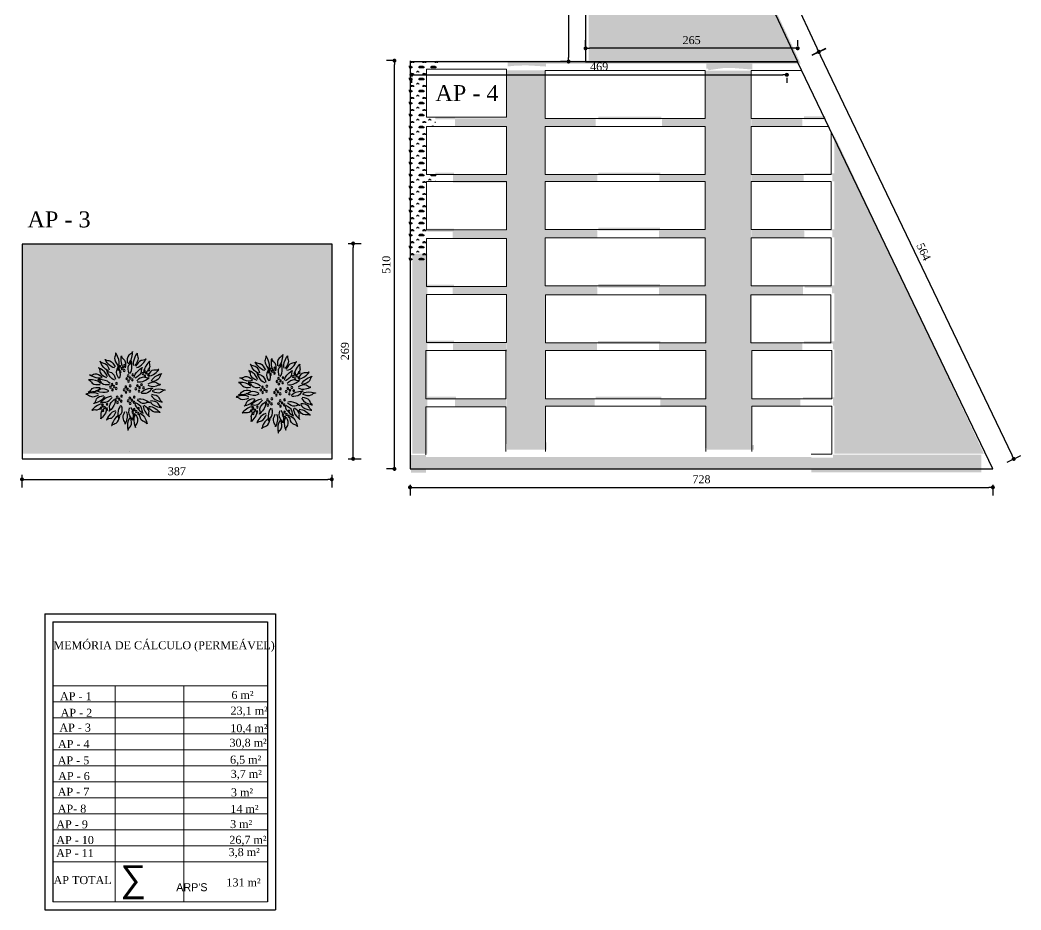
# Model space of a CAD drawing. Header units: centimetres. Extents: x -48696 to 156237, y -5617 to 29024.
# Drawn here: x -28112 to -26861, y 3502 to 4613 of the extents above; entities that cross this region are included whole.
import ezdxf

# ---------------------------------------------------------------- set-up
doc = ezdxf.new("R2010")
doc.units = ezdxf.units.CM
for name, color, linetype, lineweight in [('COTAS', 7, 'Continuous', 0), ('Parede Baixa', 5, 'Continuous', 50), ('Pilares Sub-solo', 7, 'Continuous', 70), ('Pisos Externos', 15, 'Continuous', 9)]:
    doc.layers.add(name, color=color, linetype=linetype, lineweight=lineweight)
doc.layers.add('paisajismo', color=7, linetype='Continuous')
doc.layers.add('PN010', color=1, linetype='Continuous')
doc.styles.add('Valéria', font='romantic.ttf', dxfattribs={"height": 10})
doc.dimstyles.new('Cota - 50', dxfattribs={"dimtxt": 10, "dimasz": 5, "dimexe": 10, "dimexo": 20, "dimgap": 5, "dimtad": 1, "dimtxsty": 'Valéria', "dimblk": 'DOT', "dimcen": 0, "dimclrd": 12, "dimclre": 12, "dimclrt": 2, "dimazin": 2, "dimtfac": 1, "dimtix": 1, "dimtmove": 0, "dimatfit": 3, "dimldrblk": 'DOT', "dimfxl": 1, "dimarcsym": 0})

# ---------------------------------------------------------------- blocks, each defined once
blk = doc.blocks.new('A$C375069E9')
at = {"layer": 'paisajismo', "color": 221}
for centre in [(0.523, 1.919), (0.663, 1.889), (1.295, 2.06), (1.305, 1.899), (1.375, 1.959), (1.436, 2.03), (1.486, 1.939), (0.533, 1.759), (0.603, 1.819), (0.653, 1.719), (0.713, 1.799), (1.034, 1.759), (1.044, 1.598), (1.115, 1.658), (1.165, 1.558), (1.175, 1.729), (1.225, 1.638), (1.426, 1.859), (0.693, 1.348), (0.753, 1.448), (0.814, 1.358), (0.834, 1.247), (0.884, 1.418), (0.934, 1.317), (1.115, 1.408), (1.125, 1.247), (1.195, 1.307), (1.255, 1.378), (1.305, 1.287), (1.546, 1.488), (1.556, 1.327), (1.626, 1.388), (1.677, 1.287), (1.687, 1.458), (1.737, 1.368), (0.984, 1.057), (1.064, 0.956), (1.125, 1.027), (1.175, 0.936), (1.245, 1.207), (1.386, 1.087), (1.396, 0.926), (1.466, 0.986), (1.526, 1.057), (1.576, 0.966), (0.844, 0.696), (0.984, 0.666), (0.994, 0.896), (1.115, 0.856), (1.516, 0.886), (1.847, 0.826), (1.857, 0.666), (1.927, 0.726), (1.978, 0.625), (1.988, 0.796), (2.038, 0.706), (0.854, 0.535), (0.924, 0.595), (0.974, 0.495), (1.034, 0.575)]:
    blk.add_circle(centre, 0.0284, dxfattribs=at)
at = {"layer": 'paisajismo', "color": 124}
for points in [[(0.912, 1.994), (0.683, 2.149), (0.616, 2.257), (0.62, 2.253), (0.767, 2.212), (0.932, 2.022)], [(0.998, 2.06), (0.956, 2.334), (0.888, 2.44), (0.889, 2.435), (0.863, 2.285), (0.965, 2.054)], [(1.176, 2.118), (1.049, 2.364), (1.042, 2.49), (1.043, 2.485), (1.153, 2.379), (1.207, 2.133)], [(1.122, 1.799), (1.058, 2.068), (1.082, 2.193), (1.082, 2.187), (1.163, 2.058), (1.156, 1.806)], [(1.308, 1.969), (1.401, 2.229), (1.391, 2.355), (1.391, 2.35), (1.296, 2.23), (1.275, 1.979)], [(1.475, 2.065), (1.512, 2.34), (1.578, 2.447), (1.577, 2.442), (1.606, 2.292), (1.509, 2.06)], [(1.614, 1.981), (1.84, 2.142), (1.904, 2.25), (1.9, 2.247), (1.754, 2.203), (1.593, 2.009)], [(0.543, 1.718), (0.292, 1.836), (0.209, 1.931), (0.213, 1.928), (0.366, 1.911), (0.558, 1.749)], [(0.664, 1.826), (0.579, 2.089), (0.495, 2.183), (0.497, 2.179), (0.495, 2.026), (0.632, 1.814)], [(0.988, 1.675), (0.841, 1.91), (0.737, 1.981), (0.74, 1.977), (0.775, 1.828), (0.959, 1.656)], [(1.453, 1.657), (1.451, 1.934), (1.501, 2.049), (1.5, 2.044), (1.55, 1.9), (1.487, 1.656)], [(1.602, 1.593), (1.803, 1.784), (1.851, 1.901), (1.848, 1.896), (1.709, 1.832), (1.578, 1.618)], [(1.798, 1.89), (2.008, 2.07), (2.062, 2.185), (2.059, 2.181), (1.917, 2.123), (1.775, 1.916)], [(1.836, 1.699), (2.004, 1.919), (2.114, 1.98), (2.111, 1.977), (2.062, 1.832), (1.862, 1.678)], [(0.438, 1.564), (0.237, 1.755), (0.118, 1.797), (0.122, 1.794), (0.194, 1.659), (0.415, 1.539)], [(0.896, 1.541), (0.624, 1.594), (0.52, 1.667), (0.525, 1.665), (0.677, 1.685), (0.903, 1.575)], [(1.751, 1.486), (2.002, 1.603), (2.129, 1.605), (2.124, 1.604), (2.013, 1.498), (1.765, 1.455)], [(2.005, 1.668), (2.28, 1.695), (2.39, 1.758), (2.385, 1.756), (2.236, 1.791), (2.001, 1.702)], [(2.053, 1.488), (2.306, 1.601), (2.432, 1.601), (2.427, 1.6), (2.315, 1.496), (2.066, 1.456)], [(0.405, 1.262), (0.131, 1.304), (0.009, 1.27), (0.015, 1.27), (0.151, 1.2), (0.401, 1.228)], [(0.553, 1.432), (0.276, 1.415), (0.158, 1.46), (0.163, 1.459), (0.305, 1.517), (0.551, 1.466)], [(0.773, 1.195), (0.528, 1.324), (0.402, 1.332), (0.407, 1.33), (0.513, 1.219), (0.758, 1.164)], [(1.8, 1.231), (2.076, 1.215), (2.195, 1.26), (2.189, 1.259), (2.047, 1.316), (1.801, 1.265)], [(2.055, 1.326), (2.31, 1.218), (2.436, 1.221), (2.431, 1.222), (2.317, 1.323), (2.067, 1.357)], [(0.447, 1.106), (0.23, 0.934), (0.107, 0.902), (0.112, 0.905), (0.195, 1.033), (0.426, 1.133)], [(0.883, 0.989), (0.609, 0.948), (0.503, 0.88), (0.508, 0.882), (0.658, 0.855), (0.889, 0.956)], [(1.585, 0.962), (1.685, 0.704), (1.775, 0.615), (1.772, 0.62), (1.766, 0.772), (1.617, 0.976)], [(1.701, 1.076), (1.958, 0.973), (2.046, 0.883), (2.041, 0.885), (1.889, 0.894), (1.687, 1.045)], [(1.928, 1.076), (2.139, 0.896), (2.26, 0.861), (2.255, 0.863), (2.177, 0.995), (1.949, 1.102)], [(2.115, 1.151), (2.39, 1.183), (2.511, 1.145), (2.506, 1.145), (2.367, 1.08), (2.118, 1.117)], [(0.483, 0.904), (0.251, 0.752), (0.126, 0.732), (0.131, 0.734), (0.226, 0.854), (0.465, 0.933)], [(0.524, 0.758), (0.266, 0.658), (0.177, 0.569), (0.181, 0.571), (0.334, 0.578), (0.537, 0.726)], [(0.698, 0.783), (0.595, 0.526), (0.504, 0.438), (0.507, 0.442), (0.516, 0.595), (0.667, 0.796)], [(0.969, 0.852), (0.812, 0.624), (0.705, 0.557), (0.708, 0.561), (0.75, 0.708), (0.941, 0.872)], [(1.098, 0.722), (1.022, 0.455), (1.04, 0.33), (1.041, 0.335), (1.128, 0.461), (1.131, 0.713)], [(1.416, 0.791), (1.501, 0.528), (1.488, 0.402), (1.487, 0.407), (1.396, 0.53), (1.383, 0.782)], [(1.856, 0.722), (1.956, 0.464), (2.046, 0.374), (2.043, 0.379), (2.037, 0.532), (1.888, 0.735)], [(1.972, 0.836), (2.229, 0.733), (2.317, 0.642), (2.312, 0.645), (2.16, 0.653), (1.958, 0.804)], [(0.798, 0.546), (0.619, 0.335), (0.583, 0.214), (0.585, 0.218), (0.717, 0.297), (0.825, 0.524)], [(0.953, 0.499), (0.985, 0.224), (0.947, 0.103), (0.948, 0.108), (0.882, 0.247), (0.919, 0.496)], [(1.128, 0.401), (1.199, 0.134), (1.18, 0.009), (1.179, 0.014), (1.094, 0.142), (1.095, 0.393)], [(1.244, 0.6), (1.226, 0.324), (1.271, 0.206), (1.27, 0.211), (1.328, 0.353), (1.278, 0.599)], [(1.466, 0.475), (1.657, 0.274), (1.699, 0.155), (1.696, 0.159), (1.561, 0.231), (1.441, 0.452)], [(1.582, 0.621), (1.799, 0.449), (1.858, 0.337), (1.854, 0.341), (1.71, 0.393), (1.56, 0.595)]]:
    blk.add_spline(points, degree=3, dxfattribs=at)
blk = doc.blocks.new('_Dot')
at = {"color": 0, "linetype": 'ByBlock', "lineweight": -2}
blk.add_line((-0.5, 0), (-1, 0), dxfattribs=at)
at = {"color": 0, "linetype": 'ByBlock', "const_width": 0.5}
blk.add_lwpolyline([(-0.25, 0, 1), (0.25, 0, 1)], format="xyb", close=True, dxfattribs=at)
blk = doc.blocks.new('*D1131')
at = {"color": 12, "lineweight": -2, "transparency": 16777216}
for p, q in [((-27701.9, 4334.3), (-27685.7, 4334.3)), ((-27695.7, 4070.3), (-27695.7, 4329.3)), ((-27701.9, 4065.3), (-27685.7, 4065.3))]:
    blk.add_line(p, q, dxfattribs=at)
at = {"layer": 'Defpoints', "color": 0, "transparency": 16777216}
for p in [(-27721.9, 4334.3), (-27695.7, 4334.3), (-27721.9, 4065.3)]:
    blk.add_point(p, dxfattribs=at)
at = {"color": 12, "lineweight": -2, "transparency": 16777216, "xscale": 5, "yscale": 5, "zscale": 5}
for p, rotation in [((-27695.7, 4334.3), 90), ((-27695.7, 4065.3), 270)]:
    blk.add_blockref('_Dot', p, dxfattribs=dict(at, rotation=rotation))
at = {"color": 2, "transparency": 16777216, "insert": (-27705.9, 4199.8), "char_height": 10, "attachment_point": 5, "rotation": 90, "style": 'Valéria'}
blk.add_mtext('269', dxfattribs=at)
blk = doc.blocks.new('*D1132')
at = {"color": 12, "lineweight": -2, "transparency": 16777216}
for p, q in [((-28109.3, 4045.3), (-28109.3, 4029.7)), ((-28104.3, 4039.7), (-27727.3, 4039.7)), ((-27722.3, 4045.3), (-27722.3, 4029.7))]:
    blk.add_line(p, q, dxfattribs=at)
at = {"layer": 'Defpoints', "color": 0, "transparency": 16777216}
for p in [(-28109.3, 4065.3), (-27722.3, 4065.3), (-27722.3, 4039.7)]:
    blk.add_point(p, dxfattribs=at)
at = {"color": 12, "lineweight": -2, "transparency": 16777216, "xscale": 5, "yscale": 5, "zscale": 5, "rotation": 180}
blk.add_blockref('_Dot', (-28109.3, 4039.7), dxfattribs=at)
at = {"color": 12, "lineweight": -2, "transparency": 16777216, "xscale": 5, "yscale": 5, "zscale": 5}
blk.add_blockref('_Dot', (-27722.3, 4039.7), dxfattribs=at)
at = {"color": 2, "transparency": 16777216, "insert": (-27915.8, 4049.8), "char_height": 10, "attachment_point": 5, "style": 'Valéria'}
blk.add_mtext('387', dxfattribs=at)
blk = doc.blocks.new('*D1134')
at = {"color": 12, "lineweight": -2, "transparency": 16777216}
for p, q in [((-27624.5, 4032.7), (-27624.5, 4019.7)), ((-27619.5, 4029.7), (-26901.5, 4029.7)), ((-26896.5, 4032.7), (-26896.5, 4019.7))]:
    blk.add_line(p, q, dxfattribs=at)
at = {"layer": 'Defpoints', "color": 0, "transparency": 16777216}
for p in [(-27624.5, 4052.7), (-26896.5, 4052.7), (-26896.5, 4029.7)]:
    blk.add_point(p, dxfattribs=at)
at = {"color": 12, "lineweight": -2, "transparency": 16777216, "xscale": 5, "yscale": 5, "zscale": 5, "rotation": 180}
blk.add_blockref('_Dot', (-27624.5, 4029.7), dxfattribs=at)
at = {"color": 12, "lineweight": -2, "transparency": 16777216, "xscale": 5, "yscale": 5, "zscale": 5}
blk.add_blockref('_Dot', (-26896.5, 4029.7), dxfattribs=at)
at = {"color": 2, "transparency": 16777216, "insert": (-27260.5, 4039.8), "char_height": 10, "attachment_point": 5, "style": 'Valéria'}
blk.add_mtext('728', dxfattribs=at)
blk = doc.blocks.new('*D1135')
at = {"color": 12, "lineweight": -2, "transparency": 16777216}
for p, q in [((-27644.5, 4562.7), (-27654, 4562.7)), ((-27644, 4057.7), (-27644, 4557.7)), ((-27644.5, 4052.7), (-27654, 4052.7))]:
    blk.add_line(p, q, dxfattribs=at)
at = {"layer": 'Defpoints', "color": 0, "transparency": 16777216}
for p in [(-27644, 4562.7), (-27624.5, 4562.7), (-27624.5, 4052.7)]:
    blk.add_point(p, dxfattribs=at)
at = {"color": 12, "lineweight": -2, "transparency": 16777216, "xscale": 5, "yscale": 5, "zscale": 5}
for p, rotation in [((-27644, 4562.7), 90), ((-27644, 4052.7), 270)]:
    blk.add_blockref('_Dot', p, dxfattribs=dict(at, rotation=rotation))
at = {"color": 2, "transparency": 16777216, "insert": (-27654.2, 4307.7), "char_height": 10, "attachment_point": 5, "rotation": 90, "style": 'Valéria'}
blk.add_mtext('510', dxfattribs=at)
blk = doc.blocks.new('*D1136')
at = {"color": 12, "lineweight": -2, "transparency": 16777216}
for p, q in [((-27122.1, 4570), (-27105, 4578.2)), ((-26872.5, 4069.7), (-27111.8, 4569.3)), ((-26878.5, 4061.3), (-26861.4, 4069.5))]:
    blk.add_line(p, q, dxfattribs=at)
at = {"layer": 'Defpoints', "color": 0, "transparency": 16777216}
for p in [(-27114, 4573.8), (-27140.1, 4561.3), (-26896.5, 4052.7)]:
    blk.add_point(p, dxfattribs=at)
at = {"color": 12, "lineweight": -2, "transparency": 16777216, "xscale": 5, "yscale": 5, "zscale": 5}
for p, rotation in [((-27114, 4573.8), 115.5910000751848), ((-26870.4, 4065.2), 295.5910000751848)]:
    blk.add_blockref('_Dot', p, dxfattribs=dict(at, rotation=rotation))
at = {"color": 2, "transparency": 16777216, "insert": (-26983, 4323.9), "char_height": 10, "attachment_point": 5, "rotation": 295.591, "style": 'Valéria'}
blk.add_mtext('564', dxfattribs=at)
blk = doc.blocks.new('*D1137')
at = {"color": 12, "lineweight": -2, "transparency": 16777216}
for p, q in [((-27622.8, 4541.3), (-27622.8, 4535)), ((-27617.8, 4545), (-27158.8, 4545)), ((-27153.8, 4541.3), (-27153.8, 4535))]:
    blk.add_line(p, q, dxfattribs=at)
at = {"layer": 'Defpoints', "color": 0, "transparency": 16777216}
for p in [(-27622.8, 4561.3), (-27153.8, 4561.3), (-27153.8, 4545)]:
    blk.add_point(p, dxfattribs=at)
at = {"color": 12, "lineweight": -2, "transparency": 16777216, "xscale": 5, "yscale": 5, "zscale": 5, "rotation": 180}
blk.add_blockref('_Dot', (-27622.8, 4545), dxfattribs=at)
at = {"color": 12, "lineweight": -2, "transparency": 16777216, "xscale": 5, "yscale": 5, "zscale": 5}
blk.add_blockref('_Dot', (-27153.8, 4545), dxfattribs=at)
at = {"color": 2, "transparency": 16777216, "insert": (-27388.3, 4555.2), "char_height": 10, "attachment_point": 5, "style": 'Valéria'}
blk.add_mtext('469', dxfattribs=at)
blk = doc.blocks.new('*D1138')
at = {"color": 12, "lineweight": -2, "transparency": 16777216}
for p, q in [((-27292.2, 4934), (-27274.8, 4942.1)), ((-27116, 4578.2), (-27281.8, 4933.4)), ((-27122.2, 4569.7), (-27104.8, 4577.9))]:
    blk.add_line(p, q, dxfattribs=at)
at = {"layer": 'Defpoints', "color": 0, "transparency": 16777216}
for p in [(-27283.9, 4937.9), (-27310.4, 4925.6), (-27140.3, 4561.3)]:
    blk.add_point(p, dxfattribs=at)
at = {"color": 12, "lineweight": -2, "transparency": 16777216, "xscale": 5, "yscale": 5, "zscale": 5}
for p, rotation in [((-27283.9, 4937.9), 115.0210508183931), ((-27113.9, 4573.6), 295.0210508183931)]:
    blk.add_blockref('_Dot', p, dxfattribs=dict(at, rotation=rotation))
at = {"color": 2, "transparency": 16777216, "insert": (-27189.7, 4760), "char_height": 10, "attachment_point": 5, "rotation": 295.0211, "style": 'Valéria'}
blk.add_mtext('402', dxfattribs=at)
blk = doc.blocks.new('*D1139')
at = {"color": 12, "lineweight": -2, "transparency": 16777216}
for p, q in [((-27405.3, 4581.3), (-27405.3, 4588.1)), ((-27145.3, 4578.1), (-27400.3, 4578.1)), ((-27140.3, 4581.3), (-27140.3, 4588.1))]:
    blk.add_line(p, q, dxfattribs=at)
at = {"layer": 'Defpoints', "color": 0, "transparency": 16777216}
for p in [(-27405.3, 4578.1), (-27405.3, 4561.3), (-27140.3, 4561.3)]:
    blk.add_point(p, dxfattribs=at)
at = {"color": 12, "lineweight": -2, "transparency": 16777216, "xscale": 5, "yscale": 5, "zscale": 5, "rotation": 180}
blk.add_blockref('_Dot', (-27405.3, 4578.1), dxfattribs=at)
at = {"color": 12, "lineweight": -2, "transparency": 16777216, "xscale": 5, "yscale": 5, "zscale": 5}
blk.add_blockref('_Dot', (-27140.3, 4578.1), dxfattribs=at)
at = {"color": 2, "transparency": 16777216, "insert": (-27272.8, 4588.3), "char_height": 10, "attachment_point": 5, "style": 'Valéria'}
blk.add_mtext('265', dxfattribs=at)
blk = doc.blocks.new('*D1140')
at = {"color": 12, "lineweight": -2, "transparency": 16777216}
for p, q in [((-27425.2, 4925.6), (-27436.5, 4925.6)), ((-27426.5, 4920.6), (-27426.5, 4566.6)), ((-27425.2, 4561.6), (-27436.5, 4561.6))]:
    blk.add_line(p, q, dxfattribs=at)
at = {"layer": 'Defpoints', "color": 0, "transparency": 16777216}
for p in [(-27405.2, 4925.6), (-27426.5, 4561.6), (-27405.2, 4561.6)]:
    blk.add_point(p, dxfattribs=at)
at = {"color": 12, "lineweight": -2, "transparency": 16777216, "xscale": 5, "yscale": 5, "zscale": 5}
for p, rotation in [((-27426.5, 4925.6), 90), ((-27426.5, 4561.6), 270)]:
    blk.add_blockref('_Dot', p, dxfattribs=dict(at, rotation=rotation))
at = {"color": 2, "transparency": 16777216, "insert": (-27436.7, 4743.6), "char_height": 10, "attachment_point": 5, "rotation": 90, "style": 'Valéria'}
blk.add_mtext('364', dxfattribs=at)

msp = doc.modelspace()

# ---------------------------------------------------------------- hatches: boundary and pattern name
h = msp.add_hatch()
h.set_pattern_fill('GRASS2', color=74, scale=15, pattern_type=2)
h.set_pattern_definition([(360, (-12243.373, -7264.32), (15, 15), [2.25, -0.45, 0.6, -0.45, 2.25, -9]), (360, (-12244.123, -7263.87), (15, 15), [1.5, -1.125, 2.25, -1.125, 1.5, -7.5]), (360, (-12238.873, -7257.87), (15, 15), [1.875, -0.75, 1.875, -10.5]), (360, (-12246.373, -7254.87), (15, 15), [0.75, -1.5, 0.75, -12]), (90, (-12244.873, -7254.87), (-15, 15), [1.35, -13.65]), (90, (-12240.373, -7263.87), (-15, 15), [1.5, -13.5]), (90, (-12236.623, -7257.87), (-15, 15), [1.5, -13.5]), (45, (-12238.423, -7264.02), (9e-15, 15), [1.5, -19.713203]), (135, (-12242.323, -7264.02), (-15, 9e-15), [1.5, -19.713203]), (63.43495, (-12238.8726, -7263.9455), (8e-10, 15), [1.5, -32.04102]), (75.963757, (-12239.6226, -7263.8705), (5e-10, 15), [1.5, -60.346584]), (75.963757, (-12235.8726, -7257.8705), (5e-10, 15), [1.2, -60.646584]), (75.963757, (-12244.5726, -7254.8705), (5e-10, 15), [1.05, -60.796584]), (104.036243, (-12241.1226, -7263.8705), (-5e-10, 15), [1.5, -60.346584]), (104.036243, (-12237.3726, -7257.8705), (-5e-10, 15), [1.2, -60.646584]), (104.036243, (-12245.1726, -7254.8705), (-5e-10, 15), [1.05, -60.796584]), (116.56505, (-12241.8726, -7263.9455), (-6e-09, 15), [1.5, -32.041002])])
h.paths.add_polyline_path([(-27721.88427, 4071.72462), (-28107.88516, 4071.72462), (-28107.88516, 4321.6247), (-27721.88427, 4321.6247)])
h.paths.add_polyline_path([(-27602.88502, 4321.71745), (-27621.88427, 4321.71745), (-27621.88427, 4071.72462), (-27602.88502, 4071.72462)])
h.paths.add_polyline_path([(-27453.84906, 4085.98951), (-27480.41286, 4084.07017), (-27503.36504, 4085.43365), (-27503.36504, 4076.82743), (-27453.84906, 4076.82743)])
h.paths.add_polyline_path([(-27194.98146, 4082.54831), (-27222.86155, 4079.7703), (-27253.84906, 4083.51525), (-27253.84906, 4076.82743), (-27194.98146, 4076.82743)])
h.paths.add_polyline_path([(-27094.5249, 4469.48467), (-27094.44314, 4071.83307), (-26907.80384, 4071.92228)])
h.paths.add_polyline_path([(-27133.7302, 4139.97886), (-27096.3368, 4139.97886), (-27096.3368, 4131.92228), (-27094.5249, 4131.92228), (-27094.5249, 4141.92228), (-27133.7302, 4141.92228)])
h.paths.add_polyline_path([(-27392.68501, 4139.97886), (-27310.43822, 4139.97886), (-27310.43822, 4142.77447), (-27392.68501, 4142.77447)])
h.paths.add_polyline_path([(-27389.76067, 4209.22663), (-27312.06738, 4209.22663), (-27312.06738, 4212.57502), (-27389.76067, 4212.57502)])
h.paths.add_polyline_path([(-27389.21549, 4279.064), (-27312.28257, 4279.064), (-27312.28257, 4283.85365), (-27389.21549, 4283.85365)])
h.paths.add_polyline_path([(-27389.16655, 4350.34263), (-27312.23263, 4350.34263), (-27312.23263, 4353.93217), (-27389.16655, 4353.93217)])
h.paths.add_polyline_path([(-27389.19043, 4420.42115), (-27312.00702, 4420.42115), (-27312.00702, 4422.73765), (-27389.19043, 4422.73765)])
h.paths.add_polyline_path([(-27389.48948, 4489.22663), (-27310.53771, 4489.22663), (-27310.53771, 4492.63472), (-27389.48948, 4492.63472)])
h.paths.add_polyline_path([(-27592.78725, 4489.33316), (-27568.30824, 4489.33316), (-27568.30824, 4492.73765), (-27592.78527, 4492.73765)])
h.paths.add_polyline_path([(-27592.8275, 4420.33003), (-27569.62621, 4420.33003), (-27569.62621, 4422.73765), (-27592.82609, 4422.73765)])
h.paths.add_polyline_path([(-27602.74443, 4349.22664), (-27569.77426, 4349.22664), (-27569.77426, 4352.73765), (-27602.74444, 4352.73765), (-27602.74444, 4342.73765), (-27602.74443, 4342.73765)])
h.paths.add_polyline_path([(-27602.74443, 4279.22664), (-27569.82331, 4279.22664), (-27569.82331, 4282.73765), (-27602.74444, 4282.73765), (-27602.74444, 4272.73765), (-27602.74443, 4272.73765)])
h.paths.add_polyline_path([(-27602.74444, 4209.22664), (-27569.59215, 4209.22664), (-27569.59215, 4212.73765), (-27602.74444, 4212.73765)])
h.paths.add_polyline_path([(-27602.88502, 4139.22664), (-27567.0011, 4139.22664), (-27567.0011, 4143.12962), (-27602.88502, 4143.12962)])
h.paths.add_polyline_path([(-27131.63409, 4350.34262), (-27096.98477, 4350.34262), (-27096.98477, 4341.92228), (-27094.5249, 4341.92228), (-27094.5249, 4351.92228), (-27131.63409, 4351.92228)])
h.paths.add_polyline_path([(-27131.62604, 4420.42114), (-27096.9848, 4420.42114), (-27096.9848, 4411.92228), (-27094.5249, 4411.92228), (-27094.5249, 4421.92228), (-27131.62604, 4421.92228)])
h.paths.add_polyline_path([(-27132.37972, 4489.22662), (-27105.57291, 4489.22662), (-27105.57291, 4493.00785), (-27132.37972, 4493.00785)])
h.paths.add_polyline_path([(-27196.98487, 4559.1237), (-27136.62519, 4559.1237), (-27510.91176, 5356.04646), (-27626.65453, 5356.04646), (-27626.65453, 5173.55654), (-27517.43147, 5173.52478), (-27517.43147, 4926.87135), (-27401.58021, 4926.87135), (-27401.58021, 4562.73765), (-27592.74444, 4562.73765), (-27592.74555, 4560.83557), (-27502.46552, 4560.83557), (-27502.46552, 4555.42143), (-27491.99237, 4556.49598), (-27478.65027, 4556.74979), (-27468.05198, 4556.17994), (-27454.51547, 4555.32734), (-27454.51547, 4559.12371), (-27254.51547, 4559.12371), (-27254.51547, 4552.63472), (-27252.19401, 4552.63472), (-27251.87895, 4550.77919), (-27232.99887, 4553.44621), (-27220.43502, 4553.44621), (-27196.98487, 4551.57077)])
h.paths.add_polyline_path([(-27132.29107, 4209.22662), (-27096.33683, 4209.22662), (-27096.33683, 4201.92228), (-27094.5249, 4201.92228), (-27094.5249, 4211.92228), (-27132.29107, 4211.92228)])
h.paths.add_polyline_path([(-27131.68297, 4279.06399), (-27097.51899, 4279.06399), (-27097.51899, 4271.92228), (-27094.5249, 4271.92228), (-27094.5249, 4281.92228), (-27131.68297, 4281.92228)])
h = msp.add_hatch()
h.set_pattern_fill('GRASS2', color=74, scale=15, pattern_type=2)
h.set_pattern_definition([(360, (-12178.3, 5019.245), (15, 15), [2.25, -0.45, 0.6, -0.45, 2.25, -9]), (360, (-12179.05, 5019.695), (15, 15), [1.5, -1.125, 2.25, -1.125, 1.5, -7.5]), (360, (-12173.8, 5025.695), (15, 15), [1.875, -0.75, 1.875, -10.5]), (360, (-12181.3, 5028.695), (15, 15), [0.75, -1.5, 0.75, -12]), (90, (-12179.8, 5028.695), (-15, 15), [1.35, -13.65]), (90, (-12175.3, 5019.695), (-15, 15), [1.5, -13.5]), (90, (-12171.55, 5025.695), (-15, 15), [1.5, -13.5]), (45, (-12173.351, 5019.545), (9e-15, 15), [1.5, -19.713203]), (135, (-12177.251, 5019.545), (-15, 9e-15), [1.5, -19.713203]), (63.43495, (-12173.8006, 5019.62), (8e-10, 15), [1.5, -32.04102]), (75.963757, (-12174.5506, 5019.6952), (5e-10, 15), [1.5, -60.346584]), (75.963757, (-12170.8006, 5025.6952), (5e-10, 15), [1.2, -60.646584]), (75.963757, (-12179.5006, 5028.6952), (5e-10, 15), [1.05, -60.796584]), (104.036243, (-12176.0506, 5019.6952), (-5e-10, 15), [1.5, -60.346584]), (104.036243, (-12172.3006, 5025.6952), (-5e-10, 15), [1.2, -60.646584]), (104.036243, (-12180.1006, 5028.6952), (-5e-10, 15), [1.05, -60.796584]), (116.56505, (-12176.8006, 5019.62), (-6e-09, 15), [1.5, -32.041002])])
h.paths.add_polyline_path([(-27625.71864, 4561.27708), (-27604.13331, 4561.27708), (-27604.13331, 4310.44293), (-27625.71864, 4310.44293)])
h.paths.add_polyline_path([(-27604.13331, 4552.05186), (-27589.67452, 4552.05186), (-27589.67452, 4561.27708), (-27604.13331, 4561.27708)])
h.paths.add_polyline_path([(-27603.85455, 4480.54945), (-27592.95107, 4480.54945), (-27592.95107, 4492.05186), (-27603.85455, 4492.05186)])
h.paths.add_polyline_path([(-27603.85471, 4411.54632), (-27592.08715, 4411.54632), (-27592.08715, 4420.54945), (-27603.85471, 4420.54945)])
h = msp.add_hatch()
h.set_pattern_fill('GRASS2', color=74, scale=15, pattern_type=2)
h.set_pattern_definition([(360, (-9274.345, 1001.251), (15, 15), [2.25, -0.45, 0.6, -0.45, 2.25, -9]), (360, (-9275.095, 1001.701), (15, 15), [1.5, -1.125, 2.25, -1.125, 1.5, -7.5]), (360, (-9269.845, 1007.701), (15, 15), [1.875, -0.75, 1.875, -10.5]), (360, (-9277.345, 1010.701), (15, 15), [0.75, -1.5, 0.75, -12]), (90, (-9275.845, 1010.701), (-15, 15), [1.35, -13.65]), (90, (-9271.345, 1001.701), (-15, 15), [1.5, -13.5]), (90, (-9267.595, 1007.701), (-15, 15), [1.5, -13.5]), (45, (-9269.395, 1001.551), (9e-15, 15), [1.5, -19.713203]), (135, (-9273.295, 1001.551), (-15, 9e-15), [1.5, -19.713203]), (63.43495, (-9269.845, 1001.626), (8e-10, 15), [1.5, -32.04102]), (75.963757, (-9270.595, 1001.701), (5e-10, 15), [1.5, -60.346584]), (75.963757, (-9266.845, 1007.701), (5e-10, 15), [1.2, -60.646584]), (75.963757, (-9275.545, 1010.701), (5e-10, 15), [1.05, -60.796584]), (104.036243, (-9272.095, 1001.701), (-5e-10, 15), [1.5, -60.346584]), (104.036243, (-9268.345, 1007.701), (-5e-10, 15), [1.2, -60.646584]), (104.036243, (-9276.145, 1010.701), (-5e-10, 15), [1.05, -60.796584]), (116.56505, (-9272.845, 1001.626), (-6e-09, 15), [1.5, -32.041002])])
h.paths.add_polyline_path([(-27504.13331, 4550.44293), (-27455.23794, 4550.44293), (-27455.23794, 4083.69478), (-27504.13331, 4083.69478)])
h.paths.add_polyline_path([(-27504.13331, 4480.44293), (-27568.21397, 4480.44293), (-27568.21397, 4490.44293), (-27504.13331, 4490.44293)])
h.paths.add_polyline_path([(-27504.13331, 4340.44293), (-27571.15614, 4340.44293), (-27571.15614, 4350.44293), (-27504.13331, 4350.44293)])
h.paths.add_polyline_path([(-27504.13331, 4270.44293), (-27571.20518, 4270.44293), (-27571.20518, 4280.44293), (-27504.13331, 4280.44293)])
h.paths.add_polyline_path([(-27504.75391, 4200.44293), (-27571.01766, 4200.44293), (-27571.01766, 4210.44293), (-27504.75391, 4210.44293)])
h.paths.add_polyline_path([(-27455.23794, 4480.44292), (-27392.86209, 4480.44292), (-27392.86209, 4490.34), (-27455.23794, 4490.34)])
h.paths.add_polyline_path([(-27455.23794, 4411.63744), (-27390.57931, 4411.63744), (-27390.57931, 4420.44292), (-27455.23794, 4420.44292)])
h.paths.add_polyline_path([(-27504.13331, 4410.44293), (-27570.84928, 4410.44293), (-27570.84928, 4420.44293), (-27504.13331, 4420.44293)])
h.paths.add_polyline_path([(-27455.23794, 4341.55892), (-27390.55543, 4341.55892), (-27390.55543, 4351.63744), (-27455.23794, 4351.63744)])
h.paths.add_polyline_path([(-27455.23792, 4270.28029), (-27390.60437, 4270.28029), (-27390.60437, 4281.55893), (-27455.23792, 4281.55893)])
h.paths.add_polyline_path([(-27455.23794, 4200.44292), (-27391.14955, 4200.44292), (-27391.14955, 4210.28029), (-27455.23794, 4210.28029)])
h.paths.add_polyline_path([(-27504.75391, 4130.44293), (-27568.33147, 4130.44293), (-27568.33147, 4140.44293), (-27504.75391, 4140.44293)])
h.paths.add_polyline_path([(-27455.23794, 4131.19515), (-27394.08154, 4131.19515), (-27394.08154, 4140.44292), (-27455.23794, 4140.44292)])
h.paths.add_polyline_path([(-27197.72568, 4079.00763), (-27255.90435, 4079.00763), (-27255.90435, 4550.34), (-27197.72568, 4550.34)])
h.paths.add_polyline_path([(-27255.90435, 4131.19515), (-27311.72398, 4131.19515), (-27311.72398, 4140.44292), (-27255.90435, 4140.44292)])
h.paths.add_polyline_path([(-27197.72568, 4131.19515), (-27136.8533, 4131.19515), (-27136.8533, 4140.44291), (-27197.72568, 4140.44291)])
h.paths.add_polyline_path([(-27255.90435, 4200.44292), (-27313.4923, 4200.44292), (-27313.4923, 4210.28029), (-27255.90435, 4210.28029)])
h.paths.add_polyline_path([(-27197.72571, 4200.44291), (-27134.69314, 4200.44291), (-27134.69314, 4210.28028), (-27197.72571, 4210.28028)])
h.paths.add_polyline_path([(-27197.72568, 4270.28028), (-27133.61379, 4270.28028), (-27133.61379, 4281.55891), (-27197.72568, 4281.55891)])
h.paths.add_polyline_path([(-27255.90435, 4270.28029), (-27313.66355, 4270.28029), (-27313.66355, 4281.55893), (-27255.90435, 4281.55893)])
h.paths.add_polyline_path([(-27255.8913, 4341.55892), (-27313.61445, 4341.55892), (-27313.61445, 4351.63744), (-27255.8913, 4351.63744)])
h.paths.add_polyline_path([(-27198.37365, 4341.55891), (-27132.17201, 4341.55891), (-27132.17201, 4351.63743), (-27198.37365, 4351.63743)])
h.paths.add_polyline_path([(-27198.37368, 4411.63743), (-27132.88645, 4411.63743), (-27132.88645, 4420.44291), (-27198.37368, 4420.44291)])
h.paths.add_polyline_path([(-27255.90437, 4411.63744), (-27313.2499, 4411.63744), (-27313.2499, 4420.44292), (-27255.90437, 4420.44292)])
h.paths.add_polyline_path([(-27255.90436, 4480.44292), (-27309.8909, 4480.44292), (-27309.8909, 4490.34), (-27255.90436, 4490.34)])
h.paths.add_polyline_path([(-27198.37371, 4480.44291), (-27134.33385, 4480.44291), (-27134.33385, 4490.33999), (-27198.37371, 4490.33999)])
h = msp.add_hatch()
h.set_pattern_fill('GRASS2', color=74, scale=15, pattern_type=2)
h.set_pattern_definition([(360, (-12244.028, -7006.613), (15, 15), [2.25, -0.45, 0.6, -0.45, 2.25, -9]), (360, (-12244.778, -7006.163), (15, 15), [1.5, -1.125, 2.25, -1.125, 1.5, -7.5]), (360, (-12239.528, -7000.163), (15, 15), [1.875, -0.75, 1.875, -10.5]), (360, (-12247.028, -6997.163), (15, 15), [0.75, -1.5, 0.75, -12]), (90, (-12245.528, -6997.163), (-15, 15), [1.35, -13.65]), (90, (-12241.028, -7006.163), (-15, 15), [1.5, -13.5]), (90, (-12237.278, -7000.163), (-15, 15), [1.5, -13.5]), (45, (-12239.078, -7006.313), (9e-15, 15), [1.5, -19.713203]), (135, (-12242.978, -7006.313), (-15, 9e-15), [1.5, -19.713203]), (63.43495, (-12239.528, -7006.238), (8e-10, 15), [1.5, -32.04102]), (75.963757, (-12240.2777, -7006.1627), (5e-10, 15), [1.5, -60.346584]), (75.963757, (-12236.5277, -7000.1627), (5e-10, 15), [1.2, -60.646584]), (75.963757, (-12245.2277, -6997.1627), (5e-10, 15), [1.05, -60.796584]), (104.036243, (-12241.7777, -7006.1627), (-5e-10, 15), [1.5, -60.346584]), (104.036243, (-12238.0277, -7000.1627), (-5e-10, 15), [1.2, -60.646584]), (104.036243, (-12245.8277, -6997.1627), (-5e-10, 15), [1.05, -60.796584]), (116.56505, (-12242.528, -7006.238), (-6e-09, 15), [1.5, -32.041002])])
h.paths.add_polyline_path([(-28108.72061, 4310.90364), (-27722.57391, 4310.90364), (-27722.57391, 4332.71997), (-28108.72061, 4332.71997)])
h = msp.add_hatch()
h.set_pattern_fill('GRASS2', color=74, scale=15, pattern_type=2)
h.set_pattern_definition([(360, (-12244.692, -7269.4), (15, 15), [2.25, -0.45, 0.6, -0.45, 2.25, -9]), (360, (-12245.442, -7268.95), (15, 15), [1.5, -1.125, 2.25, -1.125, 1.5, -7.5]), (360, (-12240.192, -7262.95), (15, 15), [1.875, -0.75, 1.875, -10.5]), (360, (-12247.692, -7259.95), (15, 15), [0.75, -1.5, 0.75, -12]), (90, (-12246.192, -7259.95), (-15, 15), [1.35, -13.65]), (90, (-12241.692, -7268.95), (-15, 15), [1.5, -13.5]), (90, (-12237.942, -7262.95), (-15, 15), [1.5, -13.5]), (45, (-12239.742, -7269.1), (9e-15, 15), [1.5, -19.713203]), (135, (-12243.642, -7269.1), (-15, 9e-15), [1.5, -19.713203]), (63.43495, (-12240.192, -7269.025), (8e-10, 15), [1.5, -32.04102]), (75.963757, (-12240.9417, -7268.95), (5e-10, 15), [1.5, -60.346584]), (75.963757, (-12237.1917, -7262.95), (5e-10, 15), [1.2, -60.646584]), (75.963757, (-12245.8917, -7259.95), (5e-10, 15), [1.05, -60.796584]), (104.036243, (-12242.4417, -7268.95), (-5e-10, 15), [1.5, -60.346584]), (104.036243, (-12238.6917, -7262.95), (-5e-10, 15), [1.2, -60.646584]), (104.036243, (-12246.4917, -7259.95), (-5e-10, 15), [1.05, -60.796584]), (116.56505, (-12243.192, -7269.025), (-6e-09, 15), [1.5, -32.041002])])
h.paths.add_polyline_path([(-27604.6841, 4067.65823), (-27123.23788, 4067.65823), (-27123.23788, 4053.31921), (-27604.6841, 4053.31921)])
h.paths.add_polyline_path([(-27604.6841, 4070.16829), (-27623.23788, 4070.16829), (-27623.23788, 4048.19996), (-27604.6841, 4048.19996)])
h.paths.add_polyline_path([(-27096.29672, 4048.32475), (-26910.80974, 4048.32475), (-26910.80974, 4070.43444), (-27096.29672, 4070.43444)])
h.paths.add_polyline_path([(-27123.23686, 4048.31921), (-27096.30053, 4048.31921), (-27096.30053, 4066.84286), (-27123.23686, 4066.84286)])

# ---------------------------------------------------------------- linework, layer by layer
for p, q in [((-28080.8473, 3871.79154), (-27792.51092, 3871.79154)), ((-28080.8473, 3871.79154), (-28080.8473, 3501.7654)), ((-27792.51092, 3871.79154), (-27792.51092, 3501.7654)), ((-28080.8473, 3501.7654), (-27792.51092, 3501.7654))]:
    msp.add_line(p, q)
for points in [[(-27310.37241, 4925.56489), (-27405.22285, 4925.56489), (-27405.22285, 4561.27708), (-27140.09312, 4561.27708), (-27310.37241, 4925.56489)], [(-27624.49987, 4562.65372), (-27624.49987, 4052.65372), (-26896.49987, 4052.65372), (-27140.33924, 4561.27708), (-27624.49987, 4561.27708)], [(-27721.87287, 4333.25837), (-28109.26937, 4333.25837), (-28109.26937, 4065.34422), (-27721.87287, 4065.34422), (-27721.87287, 4333.25837)]]:
    msp.add_lwpolyline(points)
msp.add_lwpolyline([(-27504.75391, 4200.44293), (-27504.13331, 4200.44293), (-27504.13331, 4200.44293), (-27504.75391, 4200.44293)], close=True)
at = {"layer": 'COTAS', "color": 1}
for p, q in [((-28070.8473, 3781.7654), (-27802.51092, 3781.7654)), ((-27992.95671, 3781.7654), (-27992.95671, 3511.75551)), ((-27907.04513, 3781.7654), (-27907.04513, 3511.75551)), ((-28070.8473, 3761.7654), (-27802.51092, 3761.7654)), ((-28070.8473, 3741.7654), (-27802.51092, 3741.7654)), ((-28070.8473, 3721.7654), (-27802.51092, 3721.7654)), ((-28070.8473, 3701.7654), (-27802.51092, 3701.7654)), ((-28070.8473, 3681.7654), (-27802.51092, 3681.7654)), ((-28070.8473, 3661.7654), (-27802.51092, 3661.7654)), ((-28070.8473, 3641.7654), (-27802.51092, 3641.7654)), ((-28070.8473, 3621.7654), (-27802.51092, 3621.7654)), ((-28070.8473, 3601.7654), (-27802.51092, 3601.7654)), ((-28070.8473, 3581.7654), (-27802.51092, 3581.7654)), ((-28070.8473, 3561.7654), (-27802.51092, 3561.7654)), ((-28070.8473, 3511.7654), (-27802.51092, 3511.7654))]:
    msp.add_line(p, q, dxfattribs=at)
at = {"layer": 'Parede Baixa'}
msp.add_line((-27974.4169, 4074.34586), (-27974.41689, 4074.3577), dxfattribs=at)
at = {"layer": 'Pisos Externos'}
for points in [[(-27603.85439, 4492.05186), (-27503.85439, 4492.05186), (-27503.85439, 4552.05186), (-27603.85439, 4552.05186)], [(-27455.90435, 4490.34), (-27255.90435, 4490.34), (-27255.90435, 4550.34), (-27455.90435, 4550.34)], [(-27603.85455, 4420.54945), (-27503.85455, 4420.54945), (-27503.85455, 4480.54945), (-27603.85455, 4480.54945)], [(-27455.90436, 4420.44292), (-27255.90436, 4420.44292), (-27255.90436, 4480.44292), (-27455.90436, 4480.44292)], [(-27603.85471, 4351.54632), (-27503.85471, 4351.54632), (-27503.85471, 4411.54632), (-27603.85471, 4411.54632)], [(-27455.90437, 4351.63744), (-27255.90437, 4351.63744), (-27255.90437, 4411.63744), (-27455.90437, 4411.63744)], [(-27198.37368, 4351.63743), (-27098.37368, 4351.63743), (-27098.37368, 4411.63743), (-27198.37368, 4411.63743)], [(-27604.13331, 4280.44293), (-27504.13331, 4280.44293), (-27504.13331, 4340.44293), (-27604.13331, 4340.44293)], [(-27455.8913, 4281.55892), (-27255.8913, 4281.55892), (-27255.8913, 4341.55892), (-27455.8913, 4341.55892)], [(-27198.37365, 4281.55891), (-27098.37365, 4281.55891), (-27098.37365, 4341.55891), (-27198.37365, 4341.55891)], [(-27604.13331, 4210.44293), (-27504.13331, 4210.44293), (-27504.13331, 4270.44293), (-27604.13331, 4270.44293)], [(-27455.23792, 4210.28029), (-27255.23792, 4210.28029), (-27255.23792, 4270.28029), (-27455.23792, 4270.28029)], [(-27198.90787, 4210.28028), (-27098.90787, 4210.28028), (-27098.90787, 4270.28028), (-27198.90787, 4270.28028)], [(-27604.75391, 4140.44293), (-27504.75391, 4140.44293), (-27504.75391, 4200.44293), (-27604.75391, 4200.44293)], [(-27455.23793, 4140.44292), (-27255.23793, 4140.44292), (-27255.23793, 4200.44292), (-27455.23793, 4200.44292)], [(-27197.72571, 4140.44291), (-27097.72571, 4140.44291), (-27097.72571, 4200.44291), (-27197.72571, 4200.44291)]]:
    msp.add_lwpolyline(points, close=True, dxfattribs=at)
for points in [[(-27428.45533, 4550.34), (-27439.95446, 4550.34)], [(-27276.55747, 4550.34), (-27422.97774, 4550.34)], [(-27134.96642, 4550.33999), (-27198.37375, 4550.33999), (-27198.37375, 4490.33999), (-27106.78654, 4490.33999)], [(-27392.86209, 4490.34), (-27309.8909, 4490.34)], [(-27311.92658, 4480.44292), (-27390.87836, 4480.44292)], [(-27102.13823, 4480.44291), (-27198.37371, 4480.44291), (-27198.37371, 4420.44291), (-27098.37371, 4420.44291), (-27098.37371, 4472.42759)], [(-27390.57931, 4420.44292), (-27313.2499, 4420.44292)], [(-27313.3959, 4411.63744), (-27390.54705, 4411.63744)], [(-27390.55543, 4351.63744), (-27313.61445, 4351.63744)], [(-27571.16314, 4340.44293), (-27604.13332, 4340.44293), (-27604.13332, 4280.44293), (-27571.20518, 4280.44293)], [(-27313.62151, 4341.55893), (-27390.56246, 4341.55893)], [(-27390.60437, 4281.55893), (-27313.66355, 4281.55893)], [(-27571.21219, 4270.44293), (-27604.13332, 4270.44293), (-27604.13332, 4210.44293), (-27571.01766, 4210.44293)], [(-27313.67145, 4270.28029), (-27390.61224, 4270.28029)], [(-27391.14955, 4210.28029), (-27313.4923, 4210.28029)], [(-27570.98102, 4200.44293), (-27604.75392, 4200.44293), (-27604.75392, 4140.44293), (-27568.33147, 4140.44293)], [(-27313.45626, 4200.44292), (-27391.24651, 4200.44292)], [(-27394.08154, 4140.44292), (-27311.72398, 4140.44292)], [(-27566.8387, 4130.44293), (-27604.75392, 4130.44293), (-27604.75392, 4070.44293), (-27604.75391, 4070.44293)], [(-27504.75391, 4074.5327), (-27504.75391, 4130.44293), (-27604.75391, 4130.44293), (-27604.75391, 4070.44293)], [(-27255.23794, 4074.5327), (-27255.23794, 4131.19515), (-27455.23794, 4131.19515), (-27455.23794, 4074.5327)], [(-27309.96294, 4131.19515), (-27396.00239, 4131.19515)], [(-27123.27315, 4071.19515), (-27097.72568, 4071.19515), (-27097.72568, 4131.19515), (-27197.72568, 4131.19515), (-27197.72568, 4074.5327)], [(-27504.75392, 4074.5327), (-27504.75392, 4083.38642)], [(-27455.23794, 4083.69478), (-27455.23794, 4074.5327)]]:
    msp.add_lwpolyline(points, dxfattribs=at)
at = {"layer": 'PN010', "color": 1}
msp.add_line((-28070.8473, 3861.79154), (-28070.8473, 3511.7654), dxfattribs=at)
at = {"layer": 'PN010'}
for p, q in [((-28070.8473, 3861.79154), (-27802.51092, 3861.79154)), ((-27802.51092, 3861.79154), (-27802.51092, 3511.7654))]:
    msp.add_line(p, q, dxfattribs=at)

# ---------------------------------------------------------------- block references
at = {"color": 2, "xscale": -39.43178529435056, "yscale": 39.43178529435056, "zscale": 39.43178529435056}
for p in [(-27930.26268, 4100.81721), (-27742.49361, 4097.34301)]:
    msp.add_blockref('A$C375069E9', p, dxfattribs=at)

# ---------------------------------------------------------------- texts
at = {"layer": 'COTAS', "color": 1, "char_height": 10, "attachment_point": 1, "style": 'Valéria'}
for s, width, heights, insert in [('AP - 2', 239.4739883, [58.3481], (-28061.07077, 3753.11057)), ('AP - 3', 238.0037954, [42.20175], (-28062.62628, 3734.63421)), ('AP - 4', 240.4340268, [34.85759], (-28064.32102, 3714.15189)), ('AP - 5', 242.0190865, [28.24017], (-28064.67267, 3693.66323)), ('AP - 6', 242.2457938, [45.88558], (-28064.12599, 3674.09825)), ('AP - 7', 237.3095516, [40], (-28064.66453, 3654.37283)), ('AP- 8', 240.3724956, [28.94852], (-28064.64927, 3633.2953)), ('AP - 9', 232.2550382, [59.77209], (-28066.43966, 3613.77478)), ('AP - 10\\P', 233.2672775, [34.02847], (-28066.48337, 3594.20898)), ('AP - 11', 226.0898105, [36.41709], (-28066.60264, 3577.84351)), ('AP TOTAL', 371.0155322, [76.30363], (-28069.89236, 3544.11682))]:
    msp.add_mtext_dynamic_manual_height_columns(s, width=width, gutter_width=50, heights=heights, dxfattribs=dict(at, insert=insert))
at = {"layer": 'Pilares Sub-solo', "color": 7, "attachment_point": 1, "style": 'Valéria'}
for s, width, heights, insert, char_height in [('{\\C1;AP - 4}', 228.393323, [9.00998], (-27592.90881, 4532.18266), 20), ('{\\C1;AP - 3}', 228.393323, [9.00998], (-28102.50697, 4374.43261), 20), ('\\pxi1.1899;{\\C1;MEMÓRIA DE CÁLCULO (PERMEÁVEL)}', 1565.5593968, [48.54125], (-28081.95777, 3837.42349), 10), ('{\\C1;AP - 1}', 228.393323, [9.00998], (-28061.79349, 3773.80035), 10), ('{\\C1;6 m²}', 228.393323, [9.00998], (-27847.64135, 3775.32962), 10), ('{\\C1;23,1 m²}', 228.393323, [9.00998], (-27848.83912, 3755.79376), 10), ('{\\C1;10,4 m²}', 228.393323, [9.00998], (-27849.06137, 3733.86715), 10), ('{\\C1;30,8 m²}', 228.393323, [9.00998], (-27850.08646, 3715.69642), 10), ('{\\C1;6,5 m²}', 228.393323, [9.00998], (-27849.40117, 3694.61802), 10), ('{\\C1;3,7 m²}', 228.393323, [9.00998], (-27848.59968, 3676.77903), 10), ('{\\C1;3 m²}', 228.393323, [9.00998], (-27848.24443, 3653.65246), 10), ('{\\C1;14 m²}', 228.393323, [9.00998], (-27848.94139, 3633.01253), 10), ('{\\C1;3 m²}', 228.393323, [9.00998], (-27849.32326, 3614.067), 10), ('{\\C1;26,7 m²}', 228.393323, [9.00998], (-27850.32113, 3594.40105), 10), ('{\\C1;3,8 m²}', 228.393323, [31.15822], (-27851.1997, 3579.06763), 10), ("\\pxi-3,l4,t4;{\\fArial|b0|i0|c0|p34;\\H3.2499x;\\C256;∑^I\\fMS Shell Dlg 2|b0|i0|c0|p0;\\H0.3077x;ARP'S}", 862.6966509, [0], (-27996.57089, 3557.69667), 10), ('{\\C1;131 m²}', 268.0709358, [9.00998], (-27853.93602, 3541.19842), 10)]:
    msp.add_mtext_dynamic_manual_height_columns(s, width=width, gutter_width=50, heights=heights, dxfattribs=dict(at, insert=insert, char_height=char_height))

# ---------------------------------------------------------------- dimensions: what is measured, and where the dimension line sits
for p1, p2, distance, picture, middle in [((-27140.33924, 4561.27708), (-27310.36563, 4925.55037), -29.21306, '*D1138', (-27189.71888, 4760.04586)), ((-26896.49987, 4052.65372), (-27140.11633, 4561.32554), -28.95471, '*D1136', (-26983.00139, 4323.89896))]:
    dim = msp.add_aligned_dim(p1=p1, p2=p2, distance=distance, dimstyle='Cota - 50')
    dim.commit()
    dim.dimension.update_dxf_attribs({"geometry": picture, "text_midpoint": middle})
for base, p1, p2, picture, middle in [((-27426.5061, 4561.56489), (-27405.22285, 4925.56489), (-27405.22285, 4561.56489), '*D1140', (-27436.65403, 4743.56489)), ((-27644.01236, 4562.65372), (-27624.49987, 4052.65372), (-27624.49987, 4562.65372), '*D1135', (-27654.20467, 4307.65372)), ((-27695.6824, 4334.34422), (-27721.87287, 4065.34422), (-27721.87287, 4334.34422), '*D1131', (-27705.8895, 4199.84422))]:
    dim = msp.add_linear_dim(base=base, p1=p1, p2=p2, angle=90, dimstyle='Cota - 50')
    dim.commit()
    dim.dimension.update_dxf_attribs({"geometry": picture, "text_midpoint": middle})
for base, p1, p2, picture, middle in [((-27405.33924, 4578.14309), (-27140.33924, 4561.27708), (-27405.33924, 4561.27708), '*D1139', (-27272.83924, 4588.3354)), ((-27153.78888, 4544.97251), (-27622.78888, 4561.27708), (-27153.78888, 4561.27708), '*D1137', (-27388.28888, 4555.17961)), ((-27722.26937, 4039.74376), (-28109.26937, 4065.34422), (-27722.26937, 4065.34422), '*D1132', (-27915.76937, 4049.84731)), ((-26896.49987, 4029.74376), (-27624.49987, 4052.65372), (-26896.49987, 4052.65372), '*D1134', (-27260.49987, 4039.84731))]:
    dim = msp.add_linear_dim(base=base, p1=p1, p2=p2, dimstyle='Cota - 50')
    dim.commit()
    dim.dimension.update_dxf_attribs({"geometry": picture, "text_midpoint": middle})

doc.saveas('drawing.dxf')
